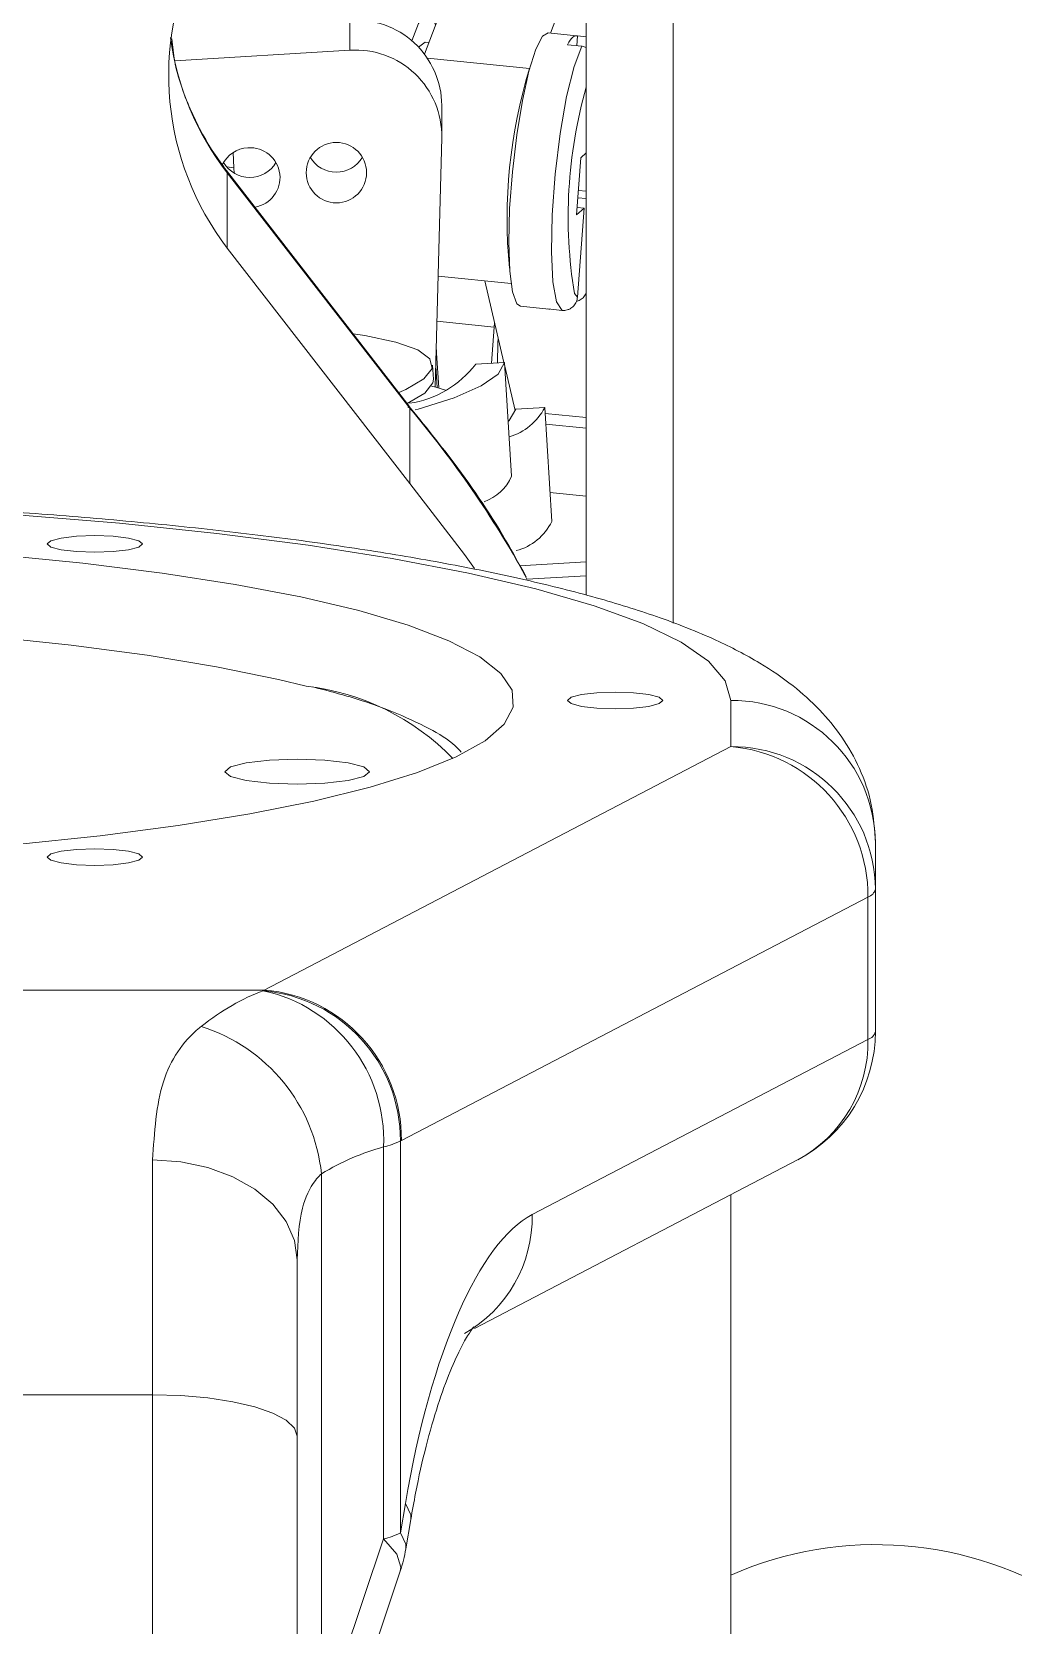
# Model space of a CAD drawing. Header units: millimetres. Extents: x 0 to 1189, y 0 to 841.
# Drawn here: x 299.65 to 306.44, y 323.52 to 334.54 of the extents above; entities that cross this region are included whole.
import ezdxf

# ---------------------------------------------------------------- set-up
doc = ezdxf.new("R2010")
doc.units = ezdxf.units.MM
doc.layers.get('0').update_dxf_attribs({"lineweight": 18})

msp = doc.modelspace()

# ---------------------------------------------------------------- linework, layer by layer
at = {"color": 7, "linetype": 'Continuous', "lineweight": 15}
for p, q in [((303.4824, 330.6432), (303.4824, 337.5776)), ((302.6624, 335.1717), (302.3626, 334.3843)), ((303.4484, 335.0921), (303.2343, 334.5298)), ((301.8462, 334.4109), (301.8462, 334.6193)), ((303.4147, 334.5115), (303.2182, 334.5314)), ((302.393, 334.4642), (302.368, 334.4668)), ((303.3525, 334.4492), (303.4507, 334.4392)), ((303.416, 334.4427), (303.421, 334.51)), ((303.421, 334.51), (303.4824, 334.5038)), ((300.6349, 334.3379), (301.8462, 334.4109)), ((303.0896, 334.2838), (303.0911, 334.2877)), ((302.4828, 333.8211), (302.4828, 334.0295)), ((302.4826, 333.8057), (302.4369, 332.0831)), ((301.0386, 333.7031), (301.0452, 333.5992)), ((303.4445, 333.667), (303.4153, 333.2737)), ((303.4824, 333.7007), (303.4445, 333.667)), ((302.2579, 331.9504), (300.9939, 333.5793)), ((300.9984, 333.5642), (300.9984, 333.0433)), ((302.2622, 331.9356), (300.9984, 333.5642)), ((301.0452, 333.5992), (301.0473, 333.5609)), ((303.4278, 333.4419), (303.4824, 333.4364)), ((303.4191, 333.3242), (303.4667, 333.3194)), ((303.4241, 333.3915), (303.4824, 333.3856)), ((303.4153, 333.2737), (303.4667, 333.3194)), ((303.4667, 333.3194), (303.421, 332.7037)), ((302.2622, 331.4147), (300.9984, 333.0433)), ((302.4572, 332.8495), (302.9617, 332.7984)), ((302.7812, 332.8167), (302.9127, 332.2517)), ((303.0268, 332.6411), (303.2233, 332.6212)), ((303.2171, 332.6227), (303.3153, 332.6127)), ((302.8456, 332.4971), (302.827, 332.2468)), ((302.8481, 332.5294), (302.8456, 332.4971)), ((302.4472, 332.3179), (302.4443, 332.3644)), ((302.4244, 332.1362), (302.4183, 332.2345)), ((302.4623, 332.0761), (302.4472, 332.3179)), ((302.9171, 332.252), (302.7175, 332.2406)), ((302.9171, 332.252), (302.9659, 331.4656)), ((302.9187, 332.2259), (302.9895, 331.9214)), ((302.2622, 331.9356), (302.2483, 331.9428)), ((302.2622, 331.4147), (302.2622, 331.9356)), ((303.1945, 331.9403), (302.9949, 331.9289)), ((303.1945, 331.9403), (303.2433, 331.1539)), ((302.9419, 331.8527), (302.9502, 331.8519)), ((303.2015, 331.8264), (303.4824, 331.798)), ((303.4824, 331.3273), (303.231, 331.3527)), ((303.4824, 330.8747), (303.0213, 330.8469)), ((303.4824, 330.7784), (303.0715, 330.7536)), ((304.4824, 329.5965), (304.4824, 329.9156)), ((301.2549, 327.9139), (304.4824, 329.5965)), ((305.4824, 328.9308), (305.4824, 328.6117)), ((305.4824, 328.6117), (305.4824, 327.6269)), ((305.4312, 328.5568), (302.2036, 326.8742)), ((305.4312, 327.572), (305.4312, 328.5568)), ((291.7099, 327.9139), (301.2549, 327.9139)), ((303.108, 326.3608), (305.4312, 327.572)), ((302.0799, 324.1191), (302.0799, 326.829)), ((302.1966, 326.8704), (302.1966, 324.1605)), ((300.4824, 325.115), (300.4824, 326.7395)), ((302.7092, 325.5747), (304.9447, 326.7402)), ((301.6504, 326.6435), (301.6504, 322.844)), ((304.4824, 321.6246), (304.4824, 326.4991)), ((301.4824, 326.0483), (301.4824, 324.8299)), ((300.4824, 325.115), (297.8148, 325.115)), ((301.4824, 324.8299), (301.4824, 322.6464)), ((302.1966, 324.1605), (302.2308, 324.3638)), ((302.2339, 324.0495), (302.2681, 324.2527)), ((301.6504, 322.844), (302.0799, 324.1191)), ((301.766, 322.6211), (302.1955, 323.8962))]:
    msp.add_line(p, q, dxfattribs=at)
at = {"color": 8, "linetype": 'Continuous', "lineweight": 15}
for p, q in [((304.0824, 337.4734), (304.0824, 330.4505)), ((302.3833, 334.3553), (303.0896, 334.2838)), ((300.9984, 333.5642), (300.9941, 333.579)), ((301.0452, 333.5992), (300.9949, 333.6043)), ((303.4002, 332.7292), (303.421, 332.7037)), ((302.8456, 332.4971), (302.4489, 332.5373)), ((302.4498, 332.0796), (302.4407, 332.226)), ((302.9895, 331.9214), (302.9937, 331.921)), ((303.1969, 331.9004), (303.4824, 331.8715)), ((300.4824, 322.9109), (300.4824, 325.115))]:
    msp.add_line(p, q, dxfattribs=at)
at = {"color": 7, "linetype": 'Continuous', "lineweight": 15}
for points in [[(302.4396, 334.5866), (302.4145, 334.6468), (302.3711, 334.6619), (302.3209, 334.5967), (302.2744, 334.4772)], [(303.2182, 334.5314), (303.1805, 334.5084), (303.1333, 334.4181), (303.0853, 334.2661), (303.0401, 334.0637), (303.0009, 333.8259), (302.9708, 333.5703), (302.9519, 333.3159), (302.9457, 333.0815), (302.9526, 332.8846), (302.9721, 332.7397), (303.0028, 332.6576), (303.0268, 332.6411)], [(302.3242, 334.4298), (302.3303, 334.4393), (302.368, 334.4668)], [(303.3153, 332.6127), (303.277, 332.6719), (303.2513, 332.8111), (303.2407, 333.0177), (303.246, 333.273), (303.2669, 333.554), (303.3013, 333.8352), (303.3463, 334.0912), (303.3976, 334.2988), (303.4507, 334.4392)], [(303.421, 334.51), (303.4132, 334.5116), (303.4051, 334.5106), (303.3968, 334.5069), (303.3883, 334.5005), (303.3796, 334.4916), (303.3707, 334.48), (303.3617, 334.4658), (303.3525, 334.4492)], [(303.2171, 332.6227), (303.2249, 332.6211), (303.2297, 332.6214)], [(301.8703, 332.4499), (301.9497, 332.4381), (302.1641, 332.3935), (302.3161, 332.3395), (302.4008, 332.2777), (302.4154, 332.2102), (302.3596, 332.139), (302.2351, 332.0666), (302.1846, 332.0448)], [(302.8732, 332.4215), (302.8714, 332.3849), (302.868, 332.2492)], [(302.2983, 331.9241), (302.3189, 331.9298), (302.5691, 332.0089), (302.7552, 332.0905), (302.8723, 332.1722), (302.9171, 332.252)], [(302.4244, 332.1362), (302.4215, 332.1119), (302.3657, 332.0407), (302.2433, 331.9692)], [(302.4114, 332.0897), (302.4415, 332.0819), (302.5086, 332.0618)], [(302.9949, 331.9289), (302.9491, 331.8509), (302.9424, 331.8447)], [(302.7082, 330.8285), (302.6403, 330.9259), (302.2622, 331.4147)], [(304.4824, 329.9156), (304.4439, 330.0518), (304.3287, 330.1867), (304.1379, 330.3189), (303.8734, 330.4473), (303.5378, 330.5705), (303.1342, 330.6874), (302.6665, 330.7969), (302.1393, 330.8979), (301.5576, 330.9895), (300.927, 331.0707), (300.2536, 331.1408), (299.5439, 331.1991), (298.8047, 331.245), (298.0431, 331.2781), (297.2665, 331.2981), (296.4824, 331.3048)], [(299.7524, 330.9984), (299.7775, 330.9765), (299.8491, 330.9579), (299.9561, 330.9455), (300.0824, 330.9411), (300.2087, 330.9455), (300.3157, 330.9579), (300.3873, 330.9765), (300.4124, 330.9984), (300.3873, 331.0203), (300.3157, 331.0389), (300.2087, 331.0513), (300.0824, 331.0557), (299.9561, 331.0513), (299.8491, 331.0389), (299.7775, 331.0203), (299.7524, 330.9984)], [(299.5412, 328.9197), (300.12, 328.9802), (300.6595, 329.0509), (301.1539, 329.1308), (301.5978, 329.2193), (301.9864, 329.3152), (302.3156, 329.4177), (302.5817, 329.5255), (302.782, 329.6375), (302.9142, 329.7526), (302.9769, 329.8694), (302.9695, 329.9867), (302.892, 330.1033), (302.7452, 330.2178), (302.5308, 330.329), (302.251, 330.4358), (301.9089, 330.537), (301.5082, 330.6314), (301.0532, 330.7181), (300.5488, 330.7962), (300.0005, 330.8647), (299.4142, 330.923)], [(301.5437, 330.0145), (301.3524, 330.0611), (300.9248, 330.1491), (300.4448, 330.2286), (299.9179, 330.2985), (299.3504, 330.3581), (298.749, 330.4067), (298.1208, 330.4436), (297.4733, 330.4684), (296.814, 330.4809), (296.1508, 330.4809), (295.4915, 330.4684), (294.844, 330.4436), (294.2158, 330.4067), (293.6144, 330.3581), (293.0469, 330.2985), (292.52, 330.2286), (292.04, 330.1491), (291.6124, 330.0611), (291.3731, 330.0019)], [(303.3524, 329.9156), (303.3775, 329.8937), (303.4491, 329.8751), (303.5561, 329.8627), (303.6824, 329.8583), (303.8087, 329.8627), (303.9157, 329.8751), (303.9873, 329.8937), (304.0124, 329.9156), (303.9873, 329.9376), (303.9157, 329.9562), (303.8087, 329.9686), (303.6824, 329.9729), (303.5561, 329.9686), (303.4491, 329.9562), (303.3775, 329.9376), (303.3524, 329.9156)], [(300.9824, 329.4232), (301.0205, 329.39), (301.1289, 329.3618), (301.2911, 329.343), (301.4824, 329.3364), (301.6737, 329.343), (301.836, 329.3618), (301.9443, 329.39), (301.9824, 329.4232), (301.9443, 329.4565), (301.836, 329.4846), (301.6737, 329.5035), (301.4824, 329.5101), (301.2911, 329.5035), (301.1289, 329.4846), (301.0205, 329.4565), (300.9824, 329.4232)], [(299.7524, 328.8329), (299.7775, 328.811), (299.8491, 328.7924), (299.9561, 328.7799), (300.0824, 328.7756), (300.2087, 328.7799), (300.3157, 328.7924), (300.3873, 328.811), (300.4124, 328.8329), (300.3873, 328.8548), (300.3157, 328.8734), (300.2087, 328.8858), (300.0824, 328.8902), (299.9561, 328.8858), (299.8491, 328.8734), (299.7775, 328.8548), (299.7524, 328.8329)], [(300.4824, 326.7395), (300.6775, 326.7262), (300.8651, 326.6869), (301.038, 326.623), (301.1895, 326.537), (301.3139, 326.4323), (301.4063, 326.3128), (301.4632, 326.1831), (301.4824, 326.0483)], [(300.4824, 325.115), (300.6775, 325.1096), (300.8651, 325.0933), (301.038, 325.067), (301.1895, 325.0315), (301.3139, 324.9883), (301.4063, 324.939), (301.4632, 324.8855), (301.4824, 324.8299)]]:
    msp.add_lwpolyline(points, dxfattribs=at)
at = {"color": 8, "linetype": 'Continuous', "lineweight": 15}
for points in [[(302.2308, 324.3638), (302.2683, 324.2854), (302.268, 324.2519)], [(302.1955, 323.8962), (302.2004, 323.9236), (302.1711, 324.0146), (302.0799, 324.1191)], [(302.1966, 324.1605), (302.2341, 324.0822), (302.2339, 324.0495)]]:
    msp.add_lwpolyline(points, dxfattribs=at)
at = {"color": 7, "linetype": 'Continuous', "lineweight": 15}
msp.add_circle((301.7537, 333.5646), 0.2089, dxfattribs=at)
for centre, radius, start, end in [((302.563, 334.2395), 1.9695, 89.28848, 217.39851), ((301.8868, 334.0246), 0.5961, 0.46984, 93.90732), ((301.8869, 333.8164), 0.5959, 358.96508, 93.91564), ((306.4621, 333.2488), 3.5277, 162.93867, 185.58411), ((306.6257, 333.2588), 3.2687, 164.08097, 189.32553), ((301.1533, 333.5274), 0.2099, 93.23522, 154.40041), ((301.1569, 333.5308), 0.2067, 279.17123, 94.29823), ((301.7531, 333.7792), 0.2113, 210.85872, 329.14128), ((301.1543, 333.7431), 0.2113, 210.86002, 329.13998), ((302.1524, 332.6744), 0.7124, 278.64446, 322.48819), ((302.8362, 332.1256), 0.4034, 286.23897, 332.65209), ((302.6647, 331.5999), 0.3298, 289.56302, 335.96925), ((302.9054, 331.3144), 0.3741, 284.23857, 334.60115), ((304.4899, 328.9232), 0.9925, 0.4418, 90.435), ((304.3954, 328.5644), 1.0358, 359.58309, 85.1807), ((304.4899, 328.604), 0.9925, 0.44215, 90.435), ((305.4081, 328.6298), 0.0765, 287.56963, 346.34543), ((301.0238, 326.8758), 1.0571, 357.46149, 77.76729), ((301.1586, 326.8747), 1.0379, 359.76133, 85.07119), ((301.1679, 326.8817), 1.0358, 359.58326, 85.18037), ((300.461, 326.5206), 1.1957, 5.90344, 72.61356), ((304.4824, 327.6269), 1, 297.53511, 0), ((305.4081, 327.6449), 0.0765, 287.56814, 346.35313), ((301.9467, 327.389), 0.5756, 283.37745, 295.72838), ((301.9465, 324.6795), 0.576, 283.38145, 295.72438), ((305.4864, 321.5834), 2.4962, 0.66277, 113.71683), ((301.2478, 324.2154), 1, 341.38398, 350.44695)]:
    msp.add_arc(centre, radius, start, end, dxfattribs=at)
at = {"color": 8, "linetype": 'Continuous', "lineweight": 15}
for centre, radius, start, end in [((302.5405, 334.7631), 1.9533, 187.74935, 217.86088), ((296.6128, 327.1744), 7.3882, 29.13214, 40.12373), ((301.3528, 328.3436), 1.6818, 44.15568, 83.48242), ((304.5064, 327.5547), 0.925, 298.28774, 1.0746), ((302.1823, 326.3437), 0.9259, 299.60345, 1.05887)]:
    msp.add_arc(centre, radius, start, end, dxfattribs=at)
at = {"color": 7, "linetype": 'Continuous', "lineweight": 15}
for centre, major_axis, ratio, start_param, end_param in [((302.0459, 332.3267), (0.4013, -0.009), 0.076217, 0.0064587, 0.1433256), ((302.0459, 332.3267), (0.4013, -0.009), 0.076217, 0.0064587, 0.1433256), ((301.262, 323.9746), (0.4563, 3.9938), 0.4875672, 0.2372694, 0.4538801), ((301.2549, 323.9746), (0.1847, 3.9997), 0.2455206, 0.1858674, 0.1929548), ((302.094, 323.8783), (0.5952, 2.9756), 0.6416787, 0.3092833, 0.5258939), ((302.2036, 323.9197), (0.1943, 2.9993), 0.3267919, 0.1957001, 0.2027875), ((303.108, 323.4064), (0.1943, 2.9993), 0.3267919, 0.1957001, 1.2671497)]:
    msp.add_ellipse(centre, major_axis=major_axis, ratio=ratio, start_param=start_param, end_param=end_param, dxfattribs=at)
for points, knots in [([(300.9939, 333.5793), (300.9641, 333.6194), (300.8652, 333.7531), (300.7349, 334.0038), (300.6382, 334.2723), (300.6202, 334.4383), (300.6146, 334.4896)], [0, 0, 0, 0, 0.14880794, 0.49572228, 0.8436102, 0.99901659, 0.99901659, 0.99901659, 0.99901659]), ([(303.4507, 334.4392), (303.4514, 334.4391), (303.4623, 334.438), (303.4727, 334.4339), (303.4824, 334.4301)], [0, 0, 0, 0, 0.002112458, 0.033015335, 0.033015335, 0.033015335, 0.033015335]), ([(303.421, 332.7037), (303.42, 332.6961), (303.4173, 332.6769), (303.4027, 332.6492), (303.3804, 332.6283), (303.354, 332.6154), (303.3326, 332.6115), (303.3186, 332.6125), (303.3153, 332.6127)], [0, 0, 0, 0, 0.02287363, 0.05768972, 0.09192488, 0.11346491, 0.14576876, 0.15553116, 0.15553116, 0.15553116, 0.15553116]), ([(303.4141, 332.6758), (303.4179, 332.6766), (303.4325, 332.6798), (303.4549, 332.6937), (303.4749, 332.7148), (303.4804, 332.7315), (303.4824, 332.7376)], [0, 0, 0, 0, 0.011625058, 0.044641291, 0.077633717, 0.096884457, 0.096884457, 0.096884457, 0.096884457]), ([(303.0715, 330.7536), (303.0305, 330.8319), (302.8838, 331.1115), (302.6006, 331.5268), (302.3404, 331.8471), (302.2237, 331.9907)], [0, 0, 0, 0, 0.2655043, 0.9481607, 1.5030285, 1.5030285, 1.5030285, 1.5030285]), ([(305.4824, 328.9308), (305.4767, 329.0201), (305.4653, 329.2007), (305.3776, 329.4515), (305.252, 329.6719), (305.0936, 329.862), (304.9032, 330.031), (304.6671, 330.1902), (304.3614, 330.3478), (303.9897, 330.4942), (303.5512, 330.6303), (303.0762, 330.7497), (302.5525, 330.8577), (301.9961, 330.953), (301.4069, 331.0369), (300.7866, 331.11), (300.138, 331.1725), (299.4648, 331.2243), (298.7712, 331.2652), (298.0619, 331.2952), (297.3543, 331.3137), (296.8259, 331.3196), (296.5395, 331.32), (296.4824, 331.32)], [0, 0, 0, 0, 0.2952779, 0.5971987, 0.9007245, 1.2202727, 1.5747399, 1.9914456, 2.5084252, 3.139828, 3.7087205, 4.3072019, 4.8828291, 5.4448926, 5.9987151, 6.5472253, 7.0921786, 7.6346818, 8.1754773, 8.7151051, 9.2539622, 9.763962, 9.8909024, 9.8909024, 9.8909024, 9.8909024]), ([(302.6167, 329.5594), (302.6033, 329.5738), (302.5448, 329.6363), (302.3933, 329.7265), (302.1477, 329.8408), (301.877, 329.9356), (301.6709, 329.9888), (301.5903, 330.0096)], [0, 0, 0, 0, 0.0797798, 0.3484765, 0.6491059, 0.9435908, 1.1328645, 1.1328645, 1.1328645, 1.1328645]), ([(300.8183, 327.6616), (300.8142, 327.6583), (300.6921, 327.5598), (300.5189, 327.3063), (300.4947, 326.9302), (300.4824, 326.7395)], [0, 0, 0, 0, 0.0169579, 0.5086872, 1.0145595, 1.0145595, 1.0145595, 1.0145595]), ([(301.6504, 326.6435), (301.6483, 326.6416), (301.6331, 326.6272), (301.5753, 326.5617), (301.495, 326.3816), (301.4871, 326.173), (301.4824, 326.0483)], [0, 0, 0, 0, 0.00957113, 0.07140485, 0.29770321, 0.63462606, 0.63462606, 0.63462606, 0.63462606]), ([(302.2681, 324.2527), (302.279, 324.3141), (302.3104, 324.4922), (302.3725, 324.7651), (302.4545, 325.0497), (302.5395, 325.2825), (302.6173, 325.449), (302.6744, 325.5469), (302.7077, 325.5883), (302.7039, 325.5845), (302.7027, 325.5834)], [0, 0, 0, 0, 0.1177465, 0.3414822, 0.5641399, 0.7830575, 0.9953803, 1.1746854, 1.3427848, 1.4134076, 1.4134076, 1.4134076, 1.4134076])]:
    msp.add_open_spline(points, degree=3, knots=knots, dxfattribs=at)

doc.saveas('drawing.dxf')
